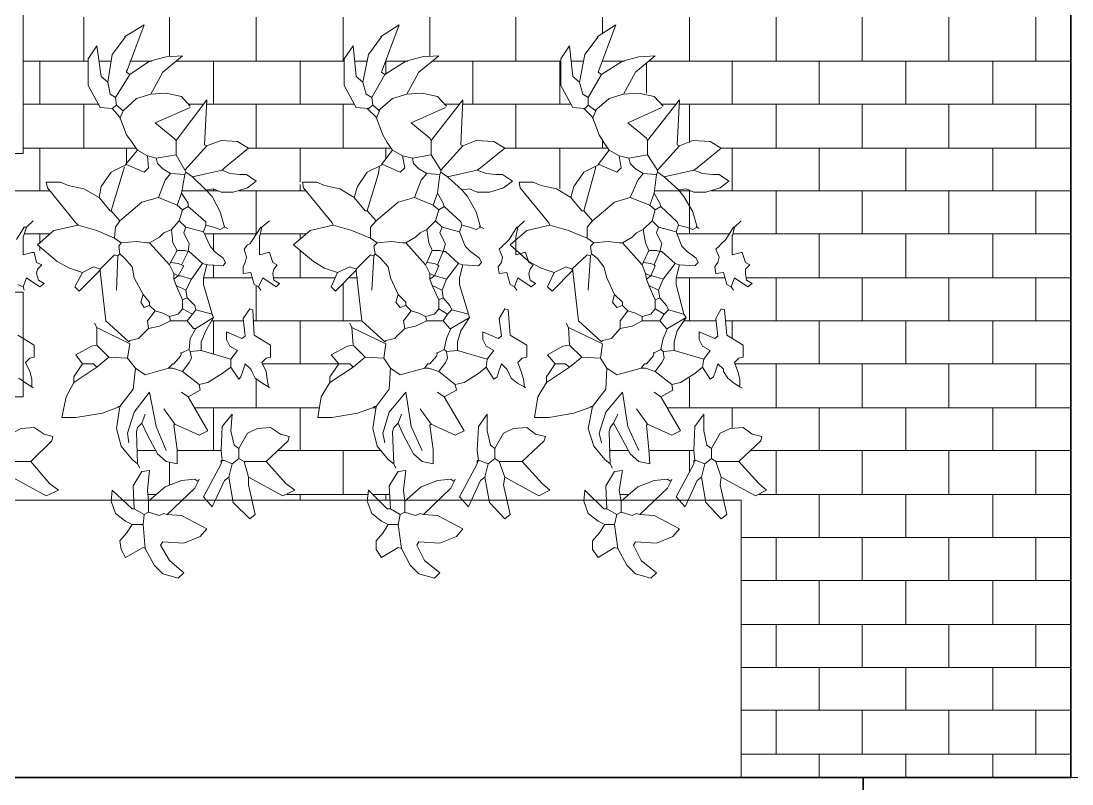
# Model space of a CAD drawing. Header units: millimetres. Extents: x 1.9 to 43.8, y 1.5 to 30.
# Drawn here: x 14.251 to 17.286, y 3.625 to 5.827 of the extents above; entities that cross this region are included whole.
import ezdxf

# ---------------------------------------------------------------- set-up
doc = ezdxf.new("R2010")
doc.units = ezdxf.units.MM
doc.layers.add('PDF_muebles', color=7, linetype='Continuous')
doc.layers.add('PDF_MUROS2', color=7, linetype='Continuous')

msp = doc.modelspace()

# ---------------------------------------------------------------- linework, layer by layer
at = {"layer": 'PDF_muebles', "lineweight": 18}
for points in [[(14.5238, 5.6062), (14.5651, 5.6728), (14.5556, 5.6792), (14.6064, 5.8157), (14.5492, 5.7808)], [(15.2636, 5.6062), (15.3017, 5.6728), (15.2922, 5.6792), (15.343, 5.8157), (15.289, 5.7808)], [(15.8891, 5.6062), (15.9272, 5.6728), (15.9177, 5.6792), (15.9685, 5.8157), (15.9145, 5.7808)], [(14.5524, 5.7808), (14.5143, 5.73), (14.5016, 5.6506), (14.508, 5.6157), (14.5238, 5.6062), (14.527, 5.5839), (14.5461, 5.5681), (14.5365, 5.5458)], [(15.2922, 5.7808), (15.2541, 5.73), (15.2382, 5.6506), (15.2478, 5.6157), (15.2636, 5.6062), (15.2668, 5.5839), (15.2859, 5.5681), (15.2763, 5.5458)], [(15.9177, 5.7808), (15.8796, 5.73), (15.8637, 5.6506), (15.8733, 5.6157), (15.8891, 5.6062), (15.8891, 5.5839), (15.9114, 5.5681), (15.9018, 5.5458)], [(14.5143, 5.5744), (14.4794, 5.5776), (14.4445, 5.6411), (14.4445, 5.7173), (14.4699, 5.7554), (14.4826, 5.6665), (14.5016, 5.6506)], [(15.2668, 5.5839), (15.2541, 5.5744), (15.2192, 5.5776), (15.1843, 5.6411), (15.1843, 5.7173), (15.2097, 5.7554), (15.2192, 5.6665), (15.2382, 5.6506)], [(15.8891, 5.5839), (15.8796, 5.5744), (15.8447, 5.5776), (15.8098, 5.6411), (15.8098, 5.7173), (15.8352, 5.7554), (15.8447, 5.6665), (15.8637, 5.6506)], [(14.5651, 5.6728), (14.6223, 5.7109), (14.6699, 5.7236), (14.7175, 5.7268), (14.6604, 5.6792), (14.6255, 5.6157)], [(15.3017, 5.6728), (15.3621, 5.7109), (15.4097, 5.7236), (15.4573, 5.7268), (15.4002, 5.6792), (15.3652, 5.6157)], [(15.9272, 5.6728), (15.9876, 5.7109), (16.0352, 5.7236), (16.0828, 5.7268), (16.0257, 5.6792), (15.9907, 5.6157)], [(14.7398, 5.5808), (14.7144, 5.6093), (14.6699, 5.6189), (14.6255, 5.6157), (14.5842, 5.603), (14.5461, 5.5681)], [(15.4795, 5.5808), (15.4541, 5.6093), (15.4097, 5.6189), (15.3652, 5.6157), (15.324, 5.603), (15.2827, 5.5681)], [(16.105, 5.5808), (16.0796, 5.6093), (16.0352, 5.6189), (15.9907, 5.6157), (15.9495, 5.603), (15.9082, 5.5681)], [(14.6985, 5.4823), (14.7874, 5.5998), (14.781, 5.4696), (14.7874, 5.4665), (14.7239, 5.3966), (14.6985, 5.4411)], [(15.4351, 5.4823), (15.5272, 5.5998), (15.5208, 5.4696), (15.5272, 5.4665), (15.4637, 5.3966), (15.4351, 5.4411)], [(16.0606, 5.4823), (16.1527, 5.5998), (16.1463, 5.4696), (16.1527, 5.4665), (16.0892, 5.3966), (16.0606, 5.4411)], [(14.5556, 5.4125), (14.5524, 5.4125), (14.5874, 5.4538), (14.5715, 5.476), (14.5556, 5.4982), (14.5365, 5.549), (14.5143, 5.5744), (14.527, 5.5839)], [(14.7398, 5.5776), (14.6382, 5.5331), (14.6921, 5.4887), (14.6985, 5.4823), (14.6985, 5.4411), (14.6413, 5.4315), (14.6159, 5.4379)], [(15.2954, 5.4125), (15.2922, 5.4125), (15.324, 5.4538), (15.3081, 5.476), (15.2954, 5.4982), (15.2763, 5.549), (15.2509, 5.5744)], [(15.4764, 5.5776), (15.3779, 5.5331), (15.4319, 5.4887), (15.4351, 5.4823), (15.4351, 5.4411), (15.3811, 5.4315), (15.3525, 5.4379)], [(15.9209, 5.4125), (15.9177, 5.4125), (15.9495, 5.4538), (15.9336, 5.476), (15.9209, 5.4982), (15.9018, 5.549), (15.8764, 5.5744)], [(16.1019, 5.5776), (16.0034, 5.5331), (16.0574, 5.4887), (16.0606, 5.4823), (16.0606, 5.4411), (16.0066, 5.4315), (15.978, 5.4379)], [(14.7874, 5.4665), (14.8287, 5.4823), (14.8763, 5.4792), (14.908, 5.4601), (14.8382, 5.403), (14.8318, 5.3966), (14.8541, 5.3871), (14.8826, 5.3839), (14.9017, 5.3839), (14.9303, 5.3649), (14.9049, 5.3458), (14.8636, 5.3331), (14.8287, 5.3331), (14.8064, 5.3426), (14.7906, 5.3395), (14.7842, 5.3395), (14.8033, 5.3204), (14.8255, 5.276), (14.8382, 5.2315), (14.8255, 5.2252), (14.8064, 5.2315), (14.7842, 5.2379)], [(15.5272, 5.4665), (15.5653, 5.4823), (15.6161, 5.4792), (15.6478, 5.4601), (15.578, 5.403), (15.5684, 5.3966), (15.5938, 5.3871), (15.6224, 5.3839), (15.6415, 5.3839), (15.67, 5.3649), (15.6446, 5.3458), (15.6034, 5.3331), (15.5684, 5.3331), (15.5462, 5.3426), (15.5272, 5.3395), (15.524, 5.3395), (15.5399, 5.3204), (15.5653, 5.276), (15.578, 5.2315), (15.5653, 5.2252), (15.5462, 5.2315), (15.524, 5.2379)], [(16.1527, 5.4665), (16.1908, 5.4823), (16.2416, 5.4792), (16.2733, 5.4601), (16.2035, 5.403), (16.1939, 5.3966), (16.2193, 5.3871), (16.2479, 5.3839), (16.267, 5.3839), (16.2955, 5.3649), (16.2701, 5.3458), (16.2289, 5.3331), (16.1939, 5.3331), (16.1717, 5.3426), (16.1527, 5.3395), (16.1495, 5.3395), (16.1654, 5.3204), (16.1908, 5.276), (16.2035, 5.2315), (16.1908, 5.2252), (16.1717, 5.2315), (16.1495, 5.2379)], [(14.6826, 4.9616), (14.6794, 4.9743), (14.6604, 4.9839), (14.6382, 4.9902), (14.6159, 4.9616), (14.6191, 4.9394), (14.5937, 4.914), (14.5905, 4.9108), (14.5651, 4.9045), (14.562, 4.9013), (14.4953, 4.9616), (14.4794, 5.1045), (14.4794, 5.1077), (14.4794, 5.1109), (14.4603, 5.1172), (14.4286, 5.1013), (14.3905, 5.114), (14.3556, 5.1331), (14.2984, 5.1807), (14.346, 5.222), (14.4159, 5.2379), (14.4095, 5.2442), (14.327, 5.3458), (14.3238, 5.3617), (14.3397, 5.3617), (14.3651, 5.3617), (14.3873, 5.3522), (14.4318, 5.3426), (14.4762, 5.3172), (14.4826, 5.349), (14.5111, 5.3903), (14.5556, 5.4125), (14.6064, 5.3903), (14.6191, 5.403), (14.6159, 5.4379), (14.5874, 5.4538)], [(15.4224, 4.9616), (15.4192, 4.9743), (15.4002, 4.9839), (15.3779, 4.9902), (15.3557, 4.9616), (15.3589, 4.9394), (15.3335, 4.914), (15.3303, 4.9108), (15.3049, 4.9045), (15.3017, 4.9013), (15.2351, 4.9616), (15.2192, 5.1045), (15.2192, 5.1077), (15.2192, 5.1109), (15.2001, 5.1172), (15.1652, 5.1013), (15.1271, 5.114), (15.0954, 5.1331), (15.0382, 5.1807), (15.0858, 5.222), (15.1525, 5.2379), (15.1493, 5.2442), (15.0668, 5.3458), (15.0636, 5.3617), (15.0795, 5.3617), (15.1049, 5.3617), (15.1271, 5.3522), (15.1716, 5.3426), (15.2128, 5.3172), (15.2224, 5.349), (15.2509, 5.3903), (15.2954, 5.4125), (15.3462, 5.3903), (15.3589, 5.403), (15.3525, 5.4379), (15.324, 5.4538)], [(16.0447, 4.9616), (16.0447, 4.9743), (16.0257, 4.9839), (16.0034, 4.9902), (15.9812, 4.9616), (15.9812, 4.9394), (15.959, 4.914), (15.9558, 4.9108), (15.9304, 4.9045), (15.9272, 4.9013), (15.8606, 4.9616), (15.8447, 5.1045), (15.8447, 5.1077), (15.8415, 5.1109), (15.8256, 5.1172), (15.7907, 5.1013), (15.7526, 5.114), (15.7177, 5.1331), (15.6637, 5.1807), (15.7113, 5.222), (15.778, 5.2379), (15.7748, 5.2442), (15.6923, 5.3458), (15.6891, 5.3617), (15.705, 5.3617), (15.7304, 5.3617), (15.7526, 5.3522), (15.7971, 5.3426), (15.8383, 5.3172), (15.8479, 5.349), (15.8764, 5.3903), (15.9209, 5.4125), (15.9717, 5.3903), (15.9844, 5.403), (15.978, 5.4379), (15.9495, 5.4538)], [(14.5492, 5.4061), (14.5429, 5.3839), (14.5111, 5.2791), (14.5365, 5.2506), (14.6001, 5.3045), (14.6477, 5.3172)], [(14.6413, 5.4315), (14.6445, 5.4157), (14.6604, 5.3998), (14.6826, 5.3871), (14.7239, 5.3839), (14.7144, 5.3299), (14.7334, 5.3014), (14.7334, 5.2918)], [(15.2859, 5.4061), (15.2827, 5.3839), (15.2509, 5.2791), (15.2763, 5.2506), (15.3398, 5.3045), (15.3875, 5.3172)], [(15.3811, 5.4315), (15.3843, 5.4157), (15.4002, 5.3998), (15.4224, 5.3871), (15.4605, 5.3839), (15.4541, 5.3299), (15.47, 5.3014), (15.4732, 5.2918)], [(15.9114, 5.4061), (15.905, 5.3839), (15.8764, 5.2791), (15.9018, 5.2506), (15.9653, 5.3045), (16.0098, 5.3172)], [(16.0066, 5.4315), (16.0098, 5.4157), (16.0257, 5.3998), (16.0479, 5.3871), (16.086, 5.3839), (16.0796, 5.3299), (16.0955, 5.3014), (16.0987, 5.2918)], [(14.7144, 5.3299), (14.7017, 5.295), (14.6477, 5.3172), (14.6667, 5.368), (14.6826, 5.3871)], [(14.7239, 5.3966), (14.7271, 5.3903)], [(14.7239, 5.3839), (14.7271, 5.3903), (14.7461, 5.3776)], [(14.7842, 5.3395), (14.7461, 5.3776), (14.8318, 5.3966)], [(15.4541, 5.3299), (15.4414, 5.295), (15.3875, 5.3172), (15.4065, 5.368), (15.4224, 5.3871)], [(15.4605, 5.3839), (15.4637, 5.3903), (15.4827, 5.3776)], [(15.4637, 5.3966), (15.4637, 5.3903)], [(15.524, 5.3395), (15.4827, 5.3776), (15.5684, 5.3966)], [(16.0796, 5.3299), (16.0669, 5.295), (16.0098, 5.3172), (16.032, 5.368), (16.0479, 5.3871)], [(16.086, 5.3839), (16.0892, 5.3903), (16.1082, 5.3776)], [(16.0892, 5.3966), (16.0892, 5.3903)], [(16.1495, 5.3395), (16.1082, 5.3776), (16.1939, 5.3966)], [(14.4762, 5.3172), (14.508, 5.2791), (14.5111, 5.2791)], [(15.2128, 5.3172), (15.2446, 5.2791), (15.2509, 5.2791)], [(15.8383, 5.3172), (15.8701, 5.2791), (15.8764, 5.2791)], [(14.7017, 5.295), (14.7175, 5.2823)], [(14.708, 5.2506), (14.7175, 5.2823), (14.7334, 5.2918), (14.7842, 5.2474), (14.7842, 5.2379), (14.7779, 5.2188)], [(15.4414, 5.295), (15.4573, 5.2823)], [(15.4478, 5.2506), (15.4573, 5.2823), (15.4732, 5.2918), (15.5208, 5.2474), (15.524, 5.2379), (15.5176, 5.2188)], [(16.0669, 5.295), (16.0828, 5.2823)], [(16.0733, 5.2506), (16.0828, 5.2823), (16.0987, 5.2918), (16.1463, 5.2474), (16.1495, 5.2379), (16.1431, 5.2188)], [(14.2571, 5.0601), (14.2667, 5.0855), (14.3048, 5.0601), (14.3175, 5.0696), (14.3016, 5.0791), (14.2952, 5.0982), (14.2984, 5.1109), (14.3111, 5.1236), (14.2952, 5.1299), (14.2889, 5.1585), (14.2825, 5.1585), (14.2571, 5.1521), (14.2571, 5.1712), (14.2571, 5.2029), (14.2667, 5.2315), (14.2603, 5.2315), (14.2381, 5.1966)], [(14.2667, 5.2315), (14.2857, 5.2506)], [(14.7429, 5.0823), (14.7747, 5.1267), (14.7366, 5.1617), (14.7334, 5.1617), (14.7239, 5.1648), (14.7017, 5.1648), (14.6826, 5.1299), (14.7048, 5.1267), (14.7144, 5.1236), (14.7207, 5.1204), (14.7048, 5.0918), (14.6921, 5.0823), (14.6921, 5.0982), (14.6794, 5.1236), (14.6223, 5.1871), (14.6159, 5.1871), (14.5842, 5.1902), (14.5397, 5.1871), (14.5207, 5.1998), (14.4699, 5.222), (14.4159, 5.2379)], [(14.5365, 5.2506), (14.5238, 5.2315), (14.5207, 5.1998)], [(14.6223, 5.1871), (14.6509, 5.2029), (14.6636, 5.2156), (14.6858, 5.2252), (14.689, 5.1871), (14.7017, 5.1648)], [(14.7144, 5.1236), (14.7334, 5.1617), (14.7366, 5.1839), (14.7207, 5.2156), (14.7271, 5.2315), (14.708, 5.2506), (14.6858, 5.2252)], [(14.7271, 5.2315), (14.7779, 5.2188), (14.7969, 5.1775), (14.8096, 5.1617), (14.835, 5.1426), (14.8414, 5.1299), (14.835, 5.1204), (14.7906, 5.1236), (14.7747, 5.1267)], [(14.8382, 5.2347), (14.8382, 5.2315), (14.8477, 5.2283)], [(14.9366, 5.0601), (14.9493, 5.0855), (14.9874, 5.0601), (14.9969, 5.0696), (14.9811, 5.0791), (14.9779, 5.0982), (14.9811, 5.1109), (14.9906, 5.1236), (14.9779, 5.1299), (14.9684, 5.1585), (14.9652, 5.1585), (14.9398, 5.1521), (14.9398, 5.1712), (14.9398, 5.2029), (14.9461, 5.2315), (14.943, 5.2315), (14.9207, 5.1966), (14.9112, 5.1839), (14.9049, 5.1807), (14.9017, 5.1775), (14.8953, 5.168), (14.9017, 5.1458), (14.8985, 5.1299), (14.8922, 5.1172), (14.8922, 5.0982), (14.9144, 5.1013), (14.9239, 5.0664), (14.9366, 5.0601), (14.943, 5.0505)], [(14.9461, 5.2315), (14.9684, 5.2506)], [(15.4954, 4.9934), (15.543, 4.9807), (15.5176, 5.0664), (15.5176, 5.0855), (15.5272, 5.1236), (15.5145, 5.1267), (15.4764, 5.1617), (15.47, 5.1617), (15.4605, 5.1648), (15.4383, 5.1648), (15.4224, 5.1299), (15.4446, 5.1267), (15.4541, 5.1236), (15.4573, 5.1204), (15.4446, 5.0918), (15.4319, 5.0823), (15.4319, 5.0982), (15.4192, 5.1236), (15.3621, 5.1871), (15.3525, 5.1871), (15.3208, 5.1902), (15.2795, 5.1871), (15.2605, 5.1998), (15.2065, 5.222), (15.1525, 5.2379)], [(15.2763, 5.2506), (15.2605, 5.2315), (15.2605, 5.1998)], [(15.3621, 5.1871), (15.3906, 5.2029), (15.4033, 5.2156), (15.4224, 5.2252), (15.4287, 5.1871), (15.4383, 5.1648)], [(15.4541, 5.1236), (15.47, 5.1617), (15.4764, 5.1839), (15.4605, 5.2156), (15.4668, 5.2315), (15.4478, 5.2506), (15.4224, 5.2252)], [(15.4668, 5.2315), (15.5176, 5.2188), (15.5335, 5.1775), (15.5494, 5.1617), (15.5748, 5.1426), (15.5811, 5.1299), (15.5716, 5.1204), (15.5272, 5.1236)], [(15.5748, 5.2347), (15.578, 5.2315), (15.5875, 5.2283)], [(15.6764, 5.0601), (15.6859, 5.0855), (15.724, 5.0601), (15.7367, 5.0696), (15.7209, 5.0791), (15.7177, 5.0982), (15.7209, 5.1109), (15.7304, 5.1236), (15.7177, 5.1299), (15.7082, 5.1585), (15.705, 5.1585), (15.6796, 5.1521), (15.6796, 5.1712), (15.6796, 5.2029), (15.6859, 5.2315), (15.6828, 5.2315), (15.6605, 5.1966), (15.6478, 5.1839), (15.6446, 5.1807), (15.6415, 5.1775), (15.6319, 5.168), (15.6415, 5.1458), (15.6383, 5.1299), (15.6288, 5.1172), (15.6319, 5.0982), (15.6542, 5.1013), (15.6637, 5.0664), (15.6764, 5.0601), (15.6828, 5.0505)], [(15.6859, 5.2315), (15.705, 5.2506)], [(16.1209, 4.9934), (16.1654, 4.9807), (16.1431, 5.0664), (16.1431, 5.0855), (16.1527, 5.1236), (16.14, 5.1267), (16.1019, 5.1617), (16.0955, 5.1617), (16.086, 5.1648), (16.0638, 5.1648), (16.0479, 5.1299), (16.0701, 5.1267), (16.0796, 5.1236), (16.0828, 5.1204), (16.0701, 5.0918), (16.0574, 5.0823), (16.0542, 5.0982), (16.0447, 5.1236), (15.9876, 5.1871), (15.978, 5.1871), (15.9463, 5.1902), (15.905, 5.1871), (15.886, 5.1998), (15.832, 5.222), (15.778, 5.2379)], [(15.9018, 5.2506), (15.886, 5.2315), (15.886, 5.1998)], [(15.9876, 5.1871), (16.0161, 5.2029), (16.0288, 5.2156), (16.0479, 5.2252), (16.0542, 5.1871), (16.0638, 5.1648)], [(16.0796, 5.1236), (16.0955, 5.1617), (16.1019, 5.1839), (16.086, 5.2156), (16.0923, 5.2315), (16.0733, 5.2506), (16.0479, 5.2252)], [(16.0923, 5.2315), (16.1431, 5.2188), (16.159, 5.1775), (16.1749, 5.1617), (16.2003, 5.1426), (16.2066, 5.1299), (16.1971, 5.1204), (16.1527, 5.1236)], [(16.2003, 5.2347), (16.2035, 5.2315), (16.2098, 5.2283)], [(16.3019, 5.0601), (16.3114, 5.0855), (16.3495, 5.0601), (16.3622, 5.0696), (16.3463, 5.0791), (16.3432, 5.0982), (16.3432, 5.1109), (16.3559, 5.1236), (16.3432, 5.1299), (16.3336, 5.1585), (16.3305, 5.1585), (16.3051, 5.1521), (16.3051, 5.1712), (16.3051, 5.2029), (16.3114, 5.2315), (16.3082, 5.2315), (16.286, 5.1966), (16.2733, 5.1839), (16.2701, 5.1807), (16.267, 5.1775), (16.2574, 5.168), (16.267, 5.1458), (16.2638, 5.1299), (16.2543, 5.1172), (16.2574, 5.0982), (16.2797, 5.1013), (16.2892, 5.0664), (16.3019, 5.0601), (16.3082, 5.0505)], [(16.3114, 5.2315), (16.3305, 5.2506)], [(14.5397, 5.1871), (14.5334, 5.1775), (14.5365, 5.1553), (14.5492, 5.1426), (14.5715, 5.1172), (14.5778, 5.0855), (14.6032, 5.0378), (14.6223, 5.0156), (14.6223, 5.0061)], [(15.2795, 5.1871), (15.27, 5.1775), (15.2732, 5.1553), (15.289, 5.1426), (15.3113, 5.1172), (15.3176, 5.0855), (15.3398, 5.0378), (15.3621, 5.0156), (15.3621, 5.0061)], [(15.905, 5.1871), (15.8955, 5.1775), (15.8987, 5.1553), (15.9145, 5.1426), (15.9336, 5.1172), (15.9431, 5.0855), (15.9653, 5.0378), (15.9876, 5.0156), (15.9876, 5.0061)], [(14.4794, 5.1109), (14.5207, 5.1521), (14.5302, 5.149), (14.5365, 5.1553)], [(14.5302, 5.149), (14.527, 5.0505)], [(14.6794, 5.1236), (14.6826, 5.1299)], [(15.2192, 5.1109), (15.2605, 5.1521), (15.27, 5.149), (15.2732, 5.1553)], [(15.27, 5.149), (15.2636, 5.0505)], [(15.4192, 5.1236), (15.4224, 5.1299)], [(15.8415, 5.1109), (15.886, 5.1521), (15.8955, 5.149), (15.8987, 5.1553)], [(15.8955, 5.149), (15.8891, 5.0505)], [(16.0447, 5.1236), (16.0479, 5.1299)], [(14.4286, 5.1013), (14.4064, 5.0601), (14.4191, 5.0474), (14.4794, 5.1077)], [(14.7556, 4.9934), (14.8033, 4.9807), (14.7779, 5.0664), (14.7779, 5.0855), (14.7874, 5.1236)], [(15.1652, 5.1013), (15.1462, 5.0601), (15.1589, 5.0474), (15.2192, 5.1077)], [(15.5145, 5.1267), (15.4795, 5.0823), (15.4668, 5.0505), (15.4383, 5.0632), (15.4573, 5.022), (15.47, 5.0283), (15.4891, 5.0061), (15.4954, 4.9934), (15.4827, 4.9807)], [(15.7907, 5.1013), (15.7717, 5.0601), (15.7844, 5.0474), (15.8447, 5.1077)], [(16.14, 5.1267), (16.105, 5.0823), (16.0923, 5.0505), (16.0638, 5.0632), (16.0828, 5.022), (16.0955, 5.0283), (16.1146, 5.0061), (16.1209, 4.9934), (16.1082, 4.9807)], [(14.6921, 5.0982), (14.7048, 5.0918), (14.7112, 5.0918), (14.7429, 5.0823), (14.7271, 5.0505), (14.6985, 5.0632), (14.7175, 5.022), (14.7302, 5.0283), (14.7525, 5.0061), (14.7556, 4.9934), (14.7461, 4.9807)], [(14.6921, 5.0823), (14.6985, 5.0632)], [(15.4319, 5.0982), (15.4446, 5.0918), (15.4478, 5.0918), (15.4795, 5.0823)], [(15.4319, 5.0823), (15.4383, 5.0632)], [(16.0542, 5.0982), (16.0701, 5.0918), (16.0733, 5.0918), (16.105, 5.0823)], [(16.0574, 5.0823), (16.0638, 5.0632)], [(14.2413, 5.0664), (14.2571, 5.0601), (14.2603, 5.0505)], [(14.7271, 5.0505), (14.7302, 5.0283)], [(15.4668, 5.0505), (15.47, 5.0283)], [(16.0923, 5.0505), (16.0955, 5.0283)], [(14.6032, 5.0378), (14.5969, 5.0156), (14.6064, 4.9997), (14.6223, 5.0061), (14.6382, 4.9902)], [(14.6794, 4.9743), (14.7048, 4.9807), (14.7175, 4.9966), (14.7175, 5.022)], [(15.3398, 5.0378), (15.3335, 5.0156), (15.3462, 4.9997), (15.3621, 5.0061), (15.3779, 4.9902)], [(15.4192, 4.9743), (15.4446, 4.9807), (15.4573, 4.9966), (15.4573, 5.022)], [(15.9653, 5.0378), (15.959, 5.0156), (15.9717, 4.9997), (15.9876, 5.0061), (16.0034, 4.9902)], [(16.0447, 4.9743), (16.0701, 4.9807), (16.0828, 4.9966), (16.0828, 5.022)], [(14.6191, 4.9394), (14.6509, 4.9458), (14.6826, 4.9616), (14.7302, 4.9616), (14.7461, 4.9807), (14.7175, 4.9966)], [(14.8572, 4.8283), (14.8572, 4.8505), (14.8763, 4.8759), (14.8541, 4.8886), (14.8445, 4.9077), (14.8445, 4.9299), (14.889, 4.9108), (14.8985, 4.9172), (14.8922, 4.968), (14.9112, 4.9966), (14.9207, 4.9934), (14.9239, 4.9204), (14.9715, 4.8918), (14.9715, 4.8569), (14.9588, 4.8537), (14.9461, 4.841), (14.9588, 4.8156), (14.962, 4.7934), (14.9652, 4.7711), (14.9493, 4.7807), (14.9271, 4.7965), (14.9176, 4.8156), (14.9144, 4.8219), (14.8985, 4.8378), (14.8922, 4.8188), (14.8858, 4.7997), (14.8795, 4.7934), (14.8572, 4.8283), (14.8318, 4.8092), (14.7906, 4.7838), (14.7652, 4.7775), (14.7175, 4.8156), (14.7366, 4.841), (14.7429, 4.8537), (14.7398, 4.8727), (14.7715, 4.8759)], [(14.8033, 4.9807), (14.8064, 4.9712), (14.7842, 4.9331), (14.7715, 4.9013), (14.7715, 4.8759), (14.8572, 4.8505)], [(15.3589, 4.9394), (15.3906, 4.9458), (15.4224, 4.9616), (15.47, 4.9616), (15.4827, 4.9807), (15.4573, 4.9966)], [(15.5938, 4.8283), (15.597, 4.8505), (15.6161, 4.8759), (15.5938, 4.8886), (15.5843, 4.9077), (15.5843, 4.9299), (15.6288, 4.9108), (15.6383, 4.9172), (15.6319, 4.968), (15.6478, 4.9966), (15.6573, 4.9934), (15.6637, 4.9204), (15.7113, 4.8918), (15.7113, 4.8569), (15.6986, 4.8537), (15.6859, 4.841), (15.6955, 4.8156), (15.7018, 4.7934), (15.705, 4.7711), (15.6859, 4.7807), (15.6669, 4.7965), (15.6573, 4.8156), (15.6542, 4.8219), (15.6383, 4.8378), (15.6319, 4.8188), (15.6256, 4.7997), (15.6161, 4.7934), (15.5938, 4.8283), (15.5716, 4.8092), (15.5303, 4.7838), (15.5049, 4.7775), (15.4573, 4.8156), (15.4764, 4.841), (15.4827, 4.8537), (15.4795, 4.8727), (15.5113, 4.8759)], [(15.543, 4.9807), (15.5462, 4.9712), (15.5208, 4.9331), (15.5113, 4.9013), (15.5113, 4.8759), (15.597, 4.8505)], [(15.9812, 4.9394), (16.0161, 4.9458), (16.0447, 4.9616), (16.0955, 4.9616), (16.1082, 4.9807), (16.0828, 4.9966)], [(16.2193, 4.8283), (16.2225, 4.8505), (16.2416, 4.8759), (16.2193, 4.8886), (16.2098, 4.9077), (16.2098, 4.9299), (16.2543, 4.9108), (16.2638, 4.9172), (16.2574, 4.968), (16.2733, 4.9966), (16.2828, 4.9934), (16.2892, 4.9204), (16.3368, 4.8918), (16.3368, 4.8569), (16.3241, 4.8537), (16.3114, 4.841), (16.3209, 4.8156), (16.3273, 4.7934), (16.3273, 4.7711), (16.3114, 4.7807), (16.2924, 4.7965), (16.2797, 4.8156), (16.2797, 4.8219), (16.2638, 4.8378), (16.2574, 4.8188), (16.2511, 4.7997), (16.2416, 4.7934), (16.2193, 4.8283), (16.1971, 4.8092), (16.1558, 4.7838), (16.1304, 4.7775), (16.0828, 4.8156), (16.1019, 4.841), (16.1082, 4.8537), (16.105, 4.8727), (16.1368, 4.8759)], [(16.1654, 4.9807), (16.1717, 4.9712), (16.1463, 4.9331), (16.1368, 4.9013), (16.1368, 4.8759), (16.2225, 4.8505)], [(14.4032, 4.7807), (14.4032, 4.7997), (14.4286, 4.8378), (14.4095, 4.8632), (14.454, 4.8886), (14.4699, 4.8918), (14.4699, 4.9426), (14.4635, 4.9553)], [(14.4953, 4.9616), (14.4953, 4.9616)], [(14.7144, 4.8696), (14.7366, 4.8791), (14.7398, 4.9108), (14.7556, 4.9394), (14.7493, 4.9394), (14.7302, 4.9616)], [(14.7556, 4.9394), (14.8064, 4.9712)], [(15.143, 4.7807), (15.143, 4.7997), (15.1684, 4.8378), (15.1462, 4.8632), (15.1938, 4.8886), (15.2097, 4.8918), (15.2065, 4.9426), (15.2001, 4.9553)], [(15.2351, 4.9616), (15.2351, 4.9616)], [(15.4541, 4.8696), (15.4732, 4.8791), (15.4795, 4.9108), (15.4922, 4.9394), (15.4891, 4.9394), (15.47, 4.9616)], [(15.4922, 4.9394), (15.5462, 4.9712)], [(15.7685, 4.7807), (15.7685, 4.7997), (15.7939, 4.8378), (15.7717, 4.8632), (15.8161, 4.8886), (15.8352, 4.8918), (15.832, 4.9426), (15.8256, 4.9553)], [(15.8606, 4.9616), (15.8606, 4.9616)], [(16.0796, 4.8696), (16.0987, 4.8791), (16.105, 4.9108), (16.1177, 4.9394), (16.1146, 4.9394), (16.0955, 4.9616)], [(16.1177, 4.9394), (16.1717, 4.9712)], [(14.2413, 4.9204), (14.2889, 4.8918), (14.2889, 4.8569), (14.2762, 4.8537), (14.2635, 4.841), (14.2762, 4.8156), (14.2825, 4.7934), (14.2825, 4.7711), (14.2667, 4.7807), (14.2444, 4.7965)], [(14.4699, 4.9426), (14.5651, 4.895), (14.5588, 4.8537), (14.5048, 4.8569)], [(15.2065, 4.9426), (15.3049, 4.895), (15.2986, 4.8537), (15.2446, 4.8569)], [(15.832, 4.9426), (15.9304, 4.895), (15.9241, 4.8537), (15.8701, 4.8569)], [(14.4286, 4.8378), (14.4603, 4.8378), (14.4699, 4.8283), (14.5048, 4.8569), (14.4699, 4.8918)], [(15.1684, 4.8378), (15.2001, 4.8378), (15.2097, 4.8283), (15.2446, 4.8569), (15.2097, 4.8918)], [(15.7939, 4.8378), (15.8225, 4.8378), (15.8352, 4.8283), (15.8701, 4.8569), (15.8352, 4.8918)], [(14.7112, 4.8696), (14.7144, 4.8696), (14.7112, 4.86), (14.6921, 4.8378), (14.689, 4.8378), (14.6763, 4.8251), (14.6096, 4.8061), (14.581, 4.8251), (14.5747, 4.7648), (14.5365, 4.714), (14.5302, 4.714)], [(14.7366, 4.8791), (14.7398, 4.8727)], [(15.451, 4.8696), (15.4541, 4.8696), (15.451, 4.86), (15.4319, 4.8378), (15.4256, 4.8378), (15.416, 4.8251), (15.3462, 4.8061), (15.3176, 4.8251), (15.3144, 4.7648), (15.2763, 4.714), (15.27, 4.714)], [(15.4732, 4.8791), (15.4795, 4.8727)], [(16.0765, 4.8696), (16.0796, 4.8696), (16.0765, 4.86), (16.0574, 4.8378), (16.0511, 4.8378), (16.0415, 4.8251), (15.9717, 4.8061), (15.9431, 4.8251), (15.9399, 4.7648), (15.9018, 4.714), (15.8955, 4.714)], [(16.0987, 4.8791), (16.105, 4.8727)], [(14.4699, 4.8283), (14.4032, 4.7838), (14.381, 4.7426), (14.3683, 4.6822), (14.4095, 4.6822), (14.4857, 4.6949), (14.5365, 4.714), (14.527, 4.6505), (14.5397, 4.5997), (14.5715, 4.5616), (14.5874, 4.5489), (14.5842, 4.6409), (14.5874, 4.6536), (14.6001, 4.6663), (14.6096, 4.6918)], [(14.581, 4.8251), (14.5588, 4.8537)], [(15.2097, 4.8283), (15.143, 4.7838), (15.1176, 4.7426), (15.1081, 4.6822), (15.1493, 4.6822), (15.2224, 4.6949), (15.2763, 4.714), (15.2668, 4.6505), (15.2795, 4.5997), (15.3113, 4.5616), (15.3271, 4.5489), (15.324, 4.6409), (15.3271, 4.6536), (15.3398, 4.6663), (15.3494, 4.6918)], [(15.3176, 4.8251), (15.2986, 4.8537)], [(15.8352, 4.8283), (15.7685, 4.7838), (15.7431, 4.7426), (15.7336, 4.6822), (15.7748, 4.6822), (15.8479, 4.6949), (15.9018, 4.714), (15.8891, 4.6505), (15.905, 4.5997), (15.9368, 4.5616), (15.9526, 4.5489), (15.9495, 4.6409), (15.9526, 4.6536), (15.9622, 4.6663), (15.9749, 4.6918)], [(15.9431, 4.8251), (15.9241, 4.8537)], [(14.6763, 4.8251), (14.689, 4.8251), (14.7175, 4.8156)], [(15.416, 4.8251), (15.4287, 4.8251), (15.4573, 4.8156)], [(16.0415, 4.8251), (16.0542, 4.8251), (16.0828, 4.8156)], [(14.2825, 4.7711), (14.2857, 4.768)], [(14.7334, 4.7426), (14.7683, 4.7616), (14.7652, 4.7775)], [(14.9652, 4.7711), (14.9684, 4.768)], [(15.4732, 4.7426), (15.5081, 4.7616), (15.5049, 4.7775)], [(15.705, 4.7711), (15.7082, 4.768)], [(16.0987, 4.7426), (16.1336, 4.7616), (16.1304, 4.7775)], [(16.3273, 4.7711), (16.3336, 4.768)], [(14.6699, 4.587), (14.6413, 4.6568), (14.6223, 4.7553), (14.5778, 4.6981), (14.5588, 4.6378), (14.562, 4.6092)], [(14.7144, 4.7553), (14.7334, 4.7426), (14.7906, 4.6441), (14.7652, 4.6314), (14.6953, 4.6632), (14.6636, 4.7076)], [(15.4097, 4.587), (15.3779, 4.6568), (15.3621, 4.7553), (15.3144, 4.6981), (15.2954, 4.6378), (15.3017, 4.6092)], [(15.4541, 4.7553), (15.4732, 4.7426), (15.5303, 4.6441), (15.5049, 4.6314), (15.4351, 4.6632), (15.4033, 4.7076)], [(16.0352, 4.587), (16.0034, 4.6568), (15.9876, 4.7553), (15.9399, 4.6981), (15.9209, 4.6378), (15.9272, 4.6092)], [(16.0796, 4.7553), (16.0987, 4.7426), (16.1558, 4.6441), (16.1304, 4.6314), (16.0606, 4.6632), (16.0288, 4.7076)], [(14.8795, 4.5933), (14.8668, 4.6028), (14.8572, 4.6441), (14.8604, 4.6918), (14.8318, 4.6568), (14.8287, 4.587), (14.8318, 4.5584), (14.8287, 4.5584), (14.8287, 4.552), (14.8287, 4.5489), (14.7779, 4.4536), (14.8033, 4.425), (14.8382, 4.5012), (14.8509, 4.5108), (14.8636, 4.4377), (14.9112, 4.3901), (14.9271, 4.4028), (14.908, 4.4885), (14.908, 4.5108)], [(15.6192, 4.5933), (15.6065, 4.6028), (15.597, 4.6441), (15.597, 4.6918), (15.5716, 4.6568), (15.5684, 4.587), (15.5716, 4.5584), (15.5684, 4.5584), (15.5684, 4.552), (15.5684, 4.5489), (15.5176, 4.4536), (15.543, 4.425), (15.578, 4.5012), (15.5907, 4.5108), (15.6034, 4.4377), (15.6478, 4.3901), (15.6637, 4.4028), (15.6446, 4.4885), (15.6478, 4.5108)], [(16.2447, 4.5933), (16.232, 4.6028), (16.2225, 4.6441), (16.2225, 4.6918), (16.1971, 4.6568), (16.1939, 4.587), (16.1971, 4.5584), (16.1939, 4.5584), (16.1939, 4.552), (16.1939, 4.5489), (16.1431, 4.4536), (16.1685, 4.425), (16.2035, 4.5012), (16.2162, 4.5108), (16.2289, 4.4377), (16.2733, 4.3901), (16.2892, 4.4028), (16.2701, 4.4885), (16.2733, 4.5108)], [(14.1682, 4.5108), (14.1778, 4.5489), (14.1968, 4.5647), (14.1968, 4.5933), (14.2254, 4.6378), (14.2508, 4.6505), (14.2889, 4.6536), (14.3175, 4.6346), (14.3429, 4.6282), (14.3397, 4.6155), (14.2794, 4.5552)], [(14.6953, 4.6632), (14.6921, 4.66), (14.7017, 4.5901), (14.7017, 4.5489), (14.6699, 4.5552), (14.6445, 4.5774), (14.6159, 4.6314), (14.6001, 4.6663)], [(14.8509, 4.5108), (14.8604, 4.5489), (14.8795, 4.5647), (14.8795, 4.5933), (14.9049, 4.6378), (14.9334, 4.6505), (14.9715, 4.6536), (15.0001, 4.6346), (15.0255, 4.6282), (15.0223, 4.6155), (14.9588, 4.5552)], [(15.4351, 4.6632), (15.4319, 4.66), (15.4414, 4.5901), (15.4414, 4.5489), (15.4097, 4.5552), (15.3843, 4.5774), (15.3557, 4.6314), (15.3398, 4.6663)], [(15.5907, 4.5108), (15.6002, 4.5489), (15.6192, 4.5647), (15.6192, 4.5933), (15.6446, 4.6378), (15.6732, 4.6505), (15.7113, 4.6536), (15.7367, 4.6346), (15.7653, 4.6282), (15.7621, 4.6155), (15.6986, 4.5552)], [(16.0606, 4.6632), (16.0574, 4.66), (16.0638, 4.5901), (16.0669, 4.5489), (16.0352, 4.5552), (16.0098, 4.5774), (15.9812, 4.6314), (15.9622, 4.6663)], [(16.2162, 4.5108), (16.2257, 4.5489), (16.2447, 4.5647), (16.2447, 4.5933), (16.2701, 4.6378), (16.2987, 4.6505), (16.3368, 4.6536), (16.3622, 4.6346), (16.3908, 4.6282), (16.3876, 4.6155), (16.3241, 4.5552)], [(14.8287, 4.552), (14.8318, 4.5584), (14.8382, 4.5584), (14.8604, 4.5489)], [(14.8795, 4.5647), (14.8953, 4.5552)], [(15.5684, 4.552), (15.5716, 4.5584), (15.5748, 4.5584), (15.6002, 4.5489)], [(15.6192, 4.5647), (15.6319, 4.5552)], [(16.1939, 4.552), (16.1971, 4.5584), (16.2003, 4.5584), (16.2257, 4.5489)], [(16.2447, 4.5647), (16.2574, 4.5552)], [(14.5715, 4.3742), (14.5524, 4.3838), (14.5238, 4.406), (14.5111, 4.4409), (14.5143, 4.4727), (14.5715, 4.4187), (14.5778, 4.4187), (14.5747, 4.4854), (14.6001, 4.5266), (14.6223, 4.5298), (14.6159, 4.4727), (14.6191, 4.4409), (14.6667, 4.4822), (14.7144, 4.5012), (14.7525, 4.5044), (14.762, 4.4981), (14.7525, 4.479), (14.6731, 4.4028)], [(14.5874, 4.5489), (14.5937, 4.5362)], [(15.3113, 4.3742), (15.2922, 4.3838), (15.2636, 4.406), (15.2509, 4.4409), (15.2541, 4.4727), (15.3081, 4.4187), (15.3176, 4.4187), (15.3144, 4.4854), (15.3398, 4.5266), (15.3621, 4.5298), (15.3557, 4.4727), (15.3589, 4.4409), (15.4065, 4.4822), (15.4541, 4.5012), (15.4922, 4.5044), (15.5018, 4.4981), (15.4922, 4.479), (15.4129, 4.4028)], [(15.3271, 4.5489), (15.3335, 4.5362)], [(15.9368, 4.3742), (15.9177, 4.3838), (15.8891, 4.406), (15.8764, 4.4409), (15.8796, 4.4727), (15.9336, 4.4187), (15.9431, 4.4187), (15.9399, 4.4854), (15.9653, 4.5266), (15.9876, 4.5298), (15.978, 4.4727), (15.9844, 4.4409), (16.032, 4.4822), (16.0796, 4.5012), (16.1177, 4.5044), (16.1273, 4.4981), (16.1177, 4.479), (16.0384, 4.4028)], [(15.9526, 4.5489), (15.959, 4.5362)], [(14.762, 4.4981), (14.7652, 4.5044)], [(15.5018, 4.4981), (15.5049, 4.5044)], [(16.1273, 4.4981), (16.1304, 4.5044)], [(14.6191, 4.4409), (14.6191, 4.4092), (14.6509, 4.3996), (14.6636, 4.406), (14.6731, 4.4028), (14.7144, 4.3996), (14.7874, 4.3615), (14.7683, 4.3393), (14.7207, 4.3203), (14.6604, 4.3234), (14.654, 4.3139), (14.6794, 4.2695), (14.7207, 4.2345), (14.7048, 4.2187), (14.6604, 4.2314), (14.635, 4.2568), (14.6096, 4.3044)], [(15.3589, 4.4409), (15.3589, 4.4092), (15.3906, 4.3996), (15.4033, 4.406), (15.4129, 4.4028), (15.4541, 4.3996), (15.5272, 4.3615), (15.5081, 4.3393), (15.4605, 4.3203), (15.4002, 4.3234), (15.3938, 4.3139), (15.416, 4.2695), (15.4605, 4.2345), (15.4446, 4.2187), (15.4002, 4.2314), (15.3748, 4.2568), (15.3494, 4.3044)], [(15.9844, 4.4409), (15.9844, 4.4092), (16.0161, 4.3996), (16.0288, 4.406), (16.0384, 4.4028), (16.0796, 4.3996), (16.1527, 4.3615), (16.1336, 4.3393), (16.086, 4.3203), (16.0257, 4.3234), (16.0193, 4.3139), (16.0415, 4.2695), (16.086, 4.2345), (16.0701, 4.2187), (16.0257, 4.2314), (16.0003, 4.2568), (15.9749, 4.3044)], [(14.6032, 4.3742), (14.6064, 4.4028), (14.5778, 4.4187)], [(14.6064, 4.4028), (14.6191, 4.4092)], [(15.3398, 4.3742), (15.3462, 4.4028), (15.3176, 4.4187)], [(15.3462, 4.4028), (15.3589, 4.4092)], [(15.9653, 4.3742), (15.9717, 4.4028), (15.9431, 4.4187)], [(15.9717, 4.4028), (15.9844, 4.4092)]]:
    msp.add_lwpolyline(points, dxfattribs=at)
for points in [[(14.3333, 4.4917), (14.2794, 4.5552), (14.2127, 4.5552), (14.2254, 4.5108), (14.3238, 4.4568), (14.3587, 4.4727)], [(15.016, 4.4917), (14.9588, 4.5552), (14.8953, 4.5552), (14.908, 4.5108), (15.0065, 4.4568), (15.0414, 4.4727)], [(15.7558, 4.4917), (15.6986, 4.5552), (15.6319, 4.5552), (15.6478, 4.5108), (15.7463, 4.4568), (15.778, 4.4727)], [(16.3813, 4.4917), (16.3241, 4.5552), (16.2574, 4.5552), (16.2733, 4.5108), (16.3717, 4.4568), (16.4035, 4.4727)], [(14.5365, 4.3266), (14.5556, 4.3488), (14.5715, 4.3742), (14.6032, 4.3742), (14.6096, 4.3044), (14.6032, 4.3076), (14.5524, 4.279), (14.5397, 4.3012)], [(15.2763, 4.3266), (15.2954, 4.3488), (15.3113, 4.3742), (15.3398, 4.3742), (15.3494, 4.3044), (15.3398, 4.3076), (15.2922, 4.279), (15.2763, 4.3012)], [(15.9018, 4.3266), (15.9209, 4.3488), (15.9368, 4.3742), (15.9653, 4.3742), (15.9749, 4.3044), (15.9653, 4.3076), (15.9177, 4.279), (15.9018, 4.3012)]]:
    msp.add_lwpolyline(points, close=True, dxfattribs=at)
at = {"layer": 'PDF_MUROS2', "lineweight": 35}
msp.add_lwpolyline([(11.3805, 3.644), (17.283, 3.644), (17.283, 15.4965), (11.3805, 15.4965)], close=True, dxfattribs=at)
at = {"layer": 'PDF_MUROS2', "lineweight": 20}
msp.add_lwpolyline([(11.9806, 5.4442), (14.2571, 5.4442), (14.2571, 8.3939), (11.9806, 8.3939)], close=True, dxfattribs=at)
at = {"layer": 'PDF_MUROS2', "lineweight": 35}
for points in [[(17.283, 7.0699), (17.283, 3.644)], [(16.6829, 3.644), (16.6829, 3.4947)]]:
    msp.add_lwpolyline(points, dxfattribs=at)
at = {"layer": 'PDF_MUROS2', "lineweight": 20}
for points in [[(17.283, 6.6952), (21.2328, 6.6952), (21.2328, 3.644), (17.283, 3.644)], [(14.0539, 4.7426), (14.2571, 4.7426), (14.2571, 5.0442), (13.403, 5.0442)], [(16.3305, 3.644), (16.3305, 4.4441), (12.3299, 4.4441), (12.3299, 3.644)]]:
    msp.add_lwpolyline(points, dxfattribs=at)
at = {"layer": 'PDF_MUROS2', "lineweight": 9}
for points in [[(14.4318, 5.7109), (14.4318, 5.838)], [(14.6794, 5.7268), (14.6794, 5.838)], [(14.9303, 5.7109), (14.9303, 5.838)], [(15.1811, 5.7109), (15.1811, 5.838)], [(15.4319, 5.7268), (15.4319, 5.838)], [(15.6796, 5.7109), (15.6796, 5.838)], [(15.9304, 5.7903), (15.9304, 5.838)], [(16.1812, 5.7109), (16.1812, 5.838)], [(16.4321, 5.7109), (16.4321, 5.838)], [(16.6797, 5.7109), (16.6797, 5.838)], [(16.9306, 5.7109), (16.9306, 5.838)], [(17.1814, 5.7109), (17.1814, 5.838)], [(14.2571, 5.7109), (14.4445, 5.7109)], [(14.3048, 5.5871), (14.3048, 5.7109)], [(14.4762, 5.7109), (14.5111, 5.7109)], [(14.5651, 5.7109), (14.6286, 5.7109)], [(14.6985, 5.7109), (15.1843, 5.7109)], [(14.8064, 5.5871), (14.8064, 5.7109)], [(15.0573, 5.5871), (15.0573, 5.7109)], [(15.216, 5.7109), (15.2509, 5.7109)], [(15.3049, 5.6728), (15.3049, 5.7109), (15.3684, 5.7109)], [(15.4383, 5.7109), (15.8098, 5.7109)], [(15.5557, 5.5871), (15.5557, 5.7109)], [(15.8066, 5.5871), (15.8066, 5.7109)], [(15.8383, 5.7109), (15.8764, 5.7109)], [(15.9304, 5.7141), (15.9304, 5.7109), (15.9939, 5.7109)], [(16.0638, 5.7109), (17.283, 5.7109)], [(16.3051, 5.5871), (16.3051, 5.7109)], [(16.5559, 5.5871), (16.5559, 5.7109)], [(16.8067, 5.5871), (16.8067, 5.7109)], [(17.0576, 5.5871), (17.0576, 5.7109)], [(14.5556, 5.6792), (14.5556, 5.6855)], [(16.0574, 5.6189), (16.0574, 5.7046)], [(14.2571, 5.5871), (14.4762, 5.5871)], [(14.4318, 5.4601), (14.4318, 5.5871)], [(14.7366, 5.5871), (14.7779, 5.5871)], [(14.7874, 5.5871), (15.2128, 5.5871)], [(14.9303, 5.4601), (14.9303, 5.5871)], [(15.1811, 5.4601), (15.1811, 5.5871)], [(15.4732, 5.5871), (15.5176, 5.5871)], [(15.5272, 5.5871), (15.8383, 5.5871)], [(15.6796, 5.4601), (15.6796, 5.5871)], [(16.0987, 5.5871), (16.1431, 5.5871)], [(16.1527, 5.5871), (17.283, 5.5871)], [(16.1812, 5.476), (16.1812, 5.5871)], [(16.4321, 5.4601), (16.4321, 5.5871)], [(16.6797, 5.4601), (16.6797, 5.5871)], [(16.9306, 5.4601), (16.9306, 5.5871)], [(17.1814, 5.4601), (17.1814, 5.5871)], [(15.9304, 5.4601), (15.9304, 5.4792)], [(14.2571, 5.4601), (14.581, 5.4601)], [(14.3048, 5.3363), (14.3048, 5.4601)], [(14.5556, 5.4157), (14.5556, 5.4601)], [(14.908, 5.4601), (15.3208, 5.4601)], [(15.0573, 5.3617), (15.0573, 5.4601)], [(15.3049, 5.4315), (15.3049, 5.4601)], [(15.6478, 5.4601), (15.9463, 5.4601)], [(15.8066, 5.3426), (15.8066, 5.4601)], [(16.2733, 5.4601), (17.283, 5.4601)], [(16.3051, 5.3363), (16.3051, 5.4601)], [(16.5559, 5.3363), (16.5559, 5.4601)], [(16.8067, 5.3363), (16.8067, 5.4601)], [(17.0576, 5.3363), (17.0576, 5.4601)], [(14.8064, 5.3363), (14.8064, 5.3426)], [(15.0573, 5.3363), (15.0573, 5.3553)], [(14.1968, 5.3363), (14.3333, 5.3363)], [(14.7175, 5.3363), (14.8191, 5.3363)], [(14.781, 5.2125), (14.9303, 5.2125), (14.9303, 5.3363)], [(14.8795, 5.3363), (15.0731, 5.3363)], [(16.0796, 5.3363), (16.1844, 5.3363)], [(16.1812, 5.2125), (16.1812, 5.3363)], [(16.2447, 5.3363), (17.283, 5.3363)], [(16.4321, 5.2125), (16.4321, 5.3363)], [(16.6797, 5.2125), (16.6797, 5.3363)], [(16.9306, 5.2125), (16.9306, 5.3363)], [(17.1814, 5.2125), (17.1814, 5.3363)], [(14.2603, 5.2125), (14.3333, 5.2125)], [(14.3048, 5.1871), (14.3048, 5.2125)], [(14.8064, 5.1648), (14.8064, 5.2125)], [(14.943, 5.2125), (15.0731, 5.2125)], [(15.0573, 5.1966), (15.0573, 5.2125)], [(16.1463, 5.2125), (16.2955, 5.2125)], [(16.3051, 5.1521), (16.3051, 5.2093)], [(16.3082, 5.2125), (17.283, 5.2125)], [(16.5559, 5.0855), (16.5559, 5.2125)], [(16.8067, 5.0855), (16.8067, 5.2125)], [(17.0576, 5.0855), (17.0576, 5.2125)], [(14.3048, 5.1648), (14.3048, 5.1744)], [(15.0573, 5.0855), (15.0573, 5.1648)], [(14.8064, 5.0855), (14.8064, 5.1236)], [(14.7779, 5.0855), (14.9176, 5.0855)], [(14.9811, 5.0855), (15.1589, 5.0855)], [(15.1811, 4.9616), (15.1811, 5.0696)], [(15.197, 5.0855), (15.2224, 5.0855)], [(16.1431, 5.0855), (16.2828, 5.0855)], [(16.1812, 4.9616), (16.1812, 5.0855)], [(16.3463, 5.0855), (17.283, 5.0855)], [(16.4321, 4.9616), (16.4321, 5.0855)], [(16.6797, 4.9616), (16.6797, 5.0855)], [(16.9306, 4.9616), (16.9306, 5.0855)], [(17.1814, 4.9616), (17.1814, 5.0855)], [(14.9303, 4.9616), (14.9303, 5.0632)], [(14.8001, 4.9616), (14.8922, 4.9616)], [(14.8064, 4.8664), (14.8064, 4.9616)], [(14.9207, 4.9616), (15.2319, 4.9616)], [(15.0573, 4.8378), (15.0573, 4.9616)], [(16.1654, 4.9616), (16.2574, 4.9616)], [(16.286, 4.9616), (17.283, 4.9616)], [(16.3051, 4.9108), (16.3051, 4.9616)], [(16.5559, 4.8378), (16.5559, 4.9616)], [(16.8067, 4.8378), (16.8067, 4.9616)], [(17.0576, 4.8378), (17.0576, 4.9616)], [(14.9493, 4.8378), (15.1684, 4.8378)], [(16.3146, 4.8378), (17.283, 4.8378)], [(16.4321, 4.7108), (16.4321, 4.8378)], [(16.6797, 4.7108), (16.6797, 4.8378)], [(16.9306, 4.7108), (16.9306, 4.8378)], [(17.1814, 4.7108), (17.1814, 4.8378)], [(16.1812, 4.7108), (16.1812, 4.7965)], [(14.9303, 4.7108), (14.9303, 4.7934)], [(14.7525, 4.7108), (15.1112, 4.7108)], [(14.8064, 4.587), (14.8064, 4.7108)], [(15.0573, 4.587), (15.0573, 4.7108)], [(15.2668, 4.7108), (15.2732, 4.7108)], [(16.1177, 4.7108), (17.283, 4.7108)], [(16.3051, 4.6505), (16.3051, 4.7108)], [(16.5559, 4.587), (16.5559, 4.7108)], [(16.8067, 4.587), (16.8067, 4.7108)], [(17.0576, 4.587), (17.0576, 4.7108)], [(14.5874, 4.587), (14.6413, 4.587)], [(14.7017, 4.587), (14.8287, 4.587)], [(14.9938, 4.587), (15.289, 4.587)], [(15.1811, 4.46), (15.1811, 4.587)], [(15.9495, 4.587), (16.0066, 4.587)], [(16.0669, 4.587), (16.1939, 4.587)], [(16.1812, 4.5235), (16.1812, 4.587)], [(16.3559, 4.587), (17.283, 4.587)], [(16.4321, 4.46), (16.4321, 4.587)], [(16.6797, 4.46), (16.6797, 4.587)], [(16.9306, 4.46), (16.9306, 4.587)], [(17.1814, 4.46), (17.1814, 4.587)], [(14.6794, 4.4885), (14.6794, 4.552)], [(14.6159, 4.46), (14.6413, 4.46)], [(15.0192, 4.46), (15.2541, 4.46)], [(15.0573, 4.4441), (15.0573, 4.46)], [(15.2668, 4.46), (15.3144, 4.46)], [(15.3049, 4.4441), (15.3049, 4.46)], [(15.9812, 4.46), (16.0066, 4.46)], [(16.3813, 4.46), (17.283, 4.46)], [(16.5559, 4.3361), (16.5559, 4.46)], [(16.8067, 4.3361), (16.8067, 4.46)], [(17.0576, 4.3361), (17.0576, 4.46)], [(16.3305, 4.3361), (17.283, 4.3361)], [(16.4321, 4.2123), (16.4321, 4.3361)], [(16.6797, 4.2123), (16.6797, 4.3361)], [(16.9306, 4.2123), (16.9306, 4.3361)], [(17.1814, 4.2123), (17.1814, 4.3361)], [(16.3305, 4.2123), (17.283, 4.2123)], [(16.5559, 4.0853), (16.5559, 4.2123)], [(16.8067, 4.0853), (16.8067, 4.2123)], [(17.0576, 4.0853), (17.0576, 4.2123)], [(16.3305, 4.0853), (17.283, 4.0853)], [(16.4321, 3.9615), (16.4321, 4.0853)], [(16.6797, 3.9615), (16.6797, 4.0853)], [(16.9306, 3.9615), (16.9306, 4.0853)], [(17.1814, 3.9615), (17.1814, 4.0853)], [(16.3305, 3.9615), (17.283, 3.9615)], [(16.5559, 3.8377), (16.5559, 3.9615)], [(16.8067, 3.8377), (16.8067, 3.9615)], [(17.0576, 3.8377), (17.0576, 3.9615)], [(16.3305, 3.8377), (17.283, 3.8377)], [(16.4321, 3.7107), (16.4321, 3.8377)], [(16.6797, 3.7107), (16.6797, 3.8377)], [(16.9306, 3.7107), (16.9306, 3.8377)], [(17.1814, 3.7107), (17.1814, 3.8377)], [(16.3305, 3.7107), (17.283, 3.7107)], [(16.5559, 3.644), (16.5559, 3.7107)], [(16.8067, 3.644), (16.8067, 3.7107)], [(17.0576, 3.644), (17.0576, 3.7107)]]:
    msp.add_lwpolyline(points, dxfattribs=at)
at = {"layer": 'PDF_MUROS2', "lineweight": 18}
msp.add_lwpolyline([(14.2571, 5.0442), (13.403, 5.0442)], dxfattribs=at)

doc.saveas('drawing.dxf')
